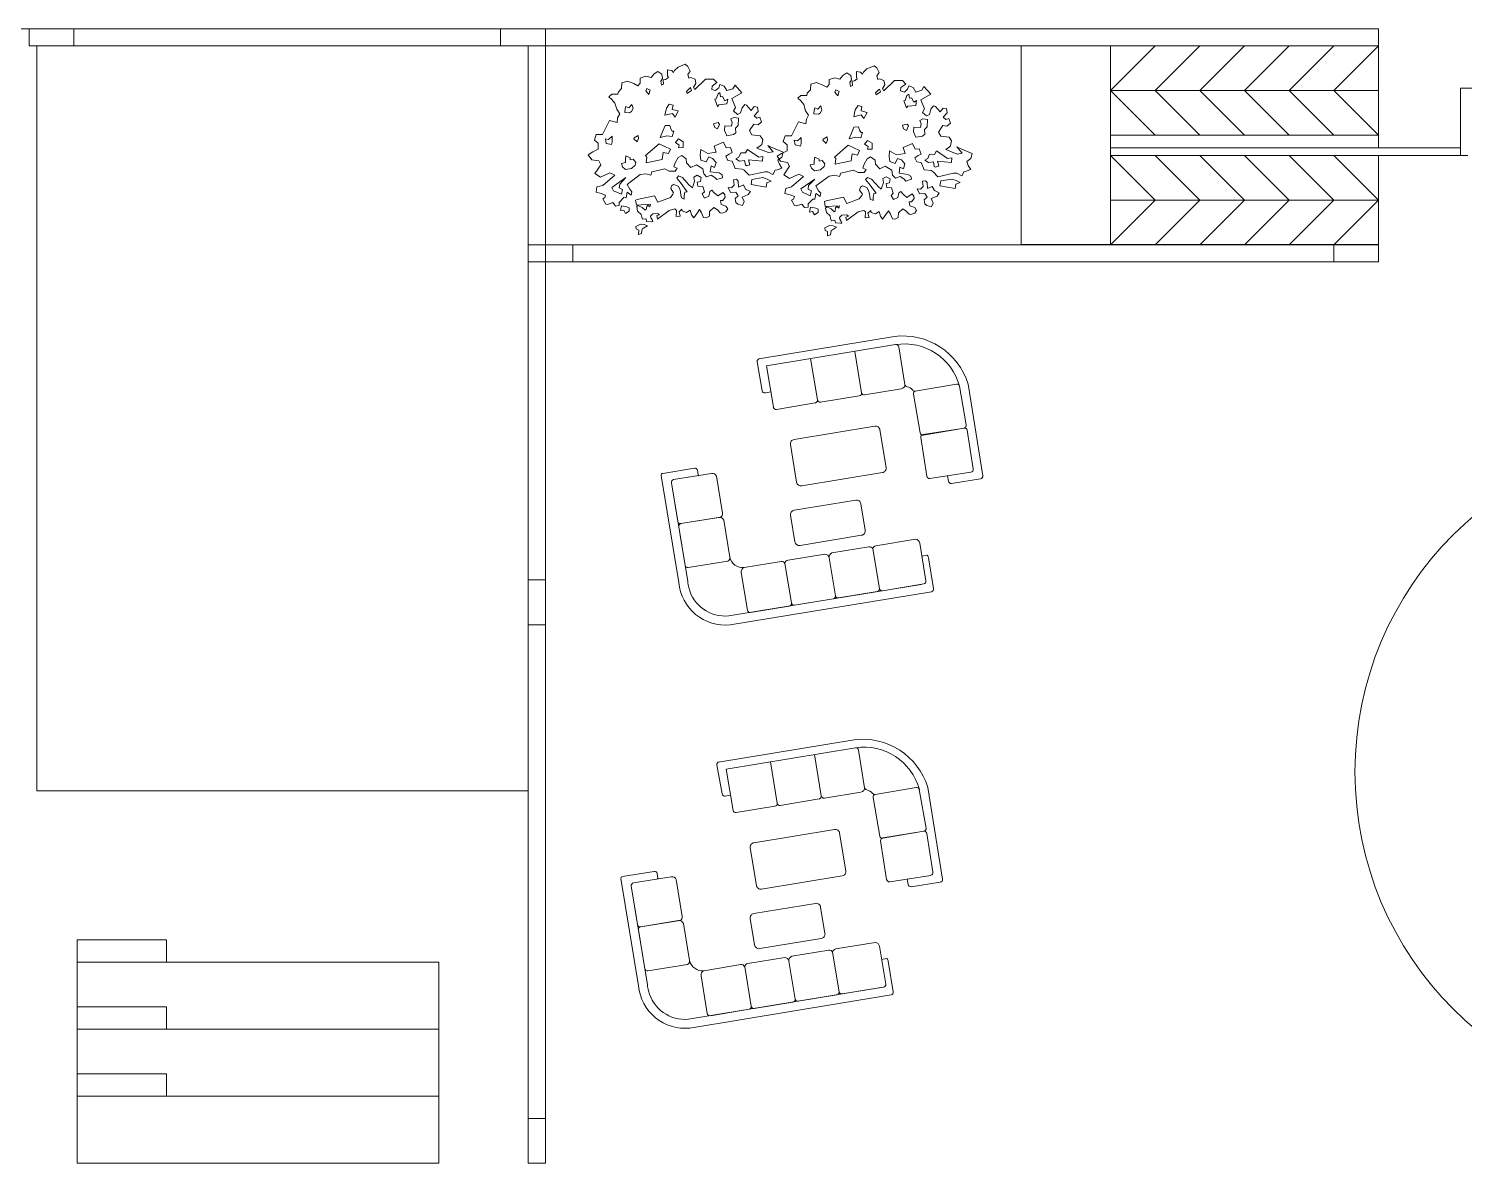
# Model space of a CAD drawing. Header units: inches. Extents: x 2 to 186, y 1 to 125.
# Drawn here: x 65.73 to 85.01, y 109.68 to 124.91 of the extents above; entities that cross this region are included whole.
import ezdxf

# ---------------------------------------------------------------- set-up
doc = ezdxf.new("R2010")
doc.units = ezdxf.units.IN
doc.header["$MEASUREMENT"] = 0
for name, color, linetype, lineweight in [('M_BRUSHES', 104, 'Continuous', 5), ('M_COL', 250, 'Continuous', 20), ('M_ELEV 2', 251, 'Continuous', 15), ('M_WALLS', 251, 'Continuous', 15)]:
    doc.layers.add(name, color=color, linetype=linetype, lineweight=lineweight)
doc.layers.add('M_FURNITURE', color=250, linetype='Continuous', lineweight=5, transparency=0.1)

msp = doc.modelspace()

# ---------------------------------------------------------------- linework, layer by layer
msp.add_line((83.858, 122.012), (79.058, 122.012))
at = {"layer": 'M_BRUSHES'}
for points in [[(73.752, 122.644), (73.722, 122.645), (73.659, 122.58), (73.66, 122.537), (73.612, 122.529), (73.574, 122.578), (73.504, 122.554), (73.48, 122.556), (73.438, 122.628), (73.465, 122.645), (73.478, 122.678), (73.42, 122.699), (73.349, 122.718), (73.361, 122.788), (73.438, 122.806), (73.601, 122.946), (73.534, 122.978), (73.408, 122.92), (73.334, 122.97), (73.412, 123.086), (73.385, 123.137), (73.291, 123.152), (73.244, 123.218), (73.304, 123.258), (73.378, 123.294), (73.377, 123.374), (73.327, 123.415), (73.352, 123.492), (73.436, 123.494), (73.529, 123.681), (73.631, 123.654), (73.639, 123.717), (73.667, 123.77), (73.626, 123.831), (73.601, 123.912), (73.562, 123.961), (73.52, 123.997), (73.562, 124.034), (73.641, 124.035), (73.649, 124.067), (73.69, 124.11), (73.697, 124.185), (73.772, 124.21), (73.856, 124.175), (73.91, 124.146), (73.941, 124.183), (73.942, 124.249), (74.018, 124.274), (74.088, 124.256), (74.128, 124.305), (74.178, 124.337), (74.232, 124.303), (74.242, 124.244), (74.218, 124.209), (74.227, 124.156), (74.255, 124.167), (74.251, 124.227), (74.282, 124.232), (74.32, 124.256), (74.31, 124.28), (74.31, 124.359), (74.365, 124.35), (74.388, 124.323), (74.403, 124.35), (74.45, 124.394), (74.547, 124.435), (74.583, 124.404), (74.612, 124.342), (74.581, 124.299), (74.596, 124.248), (74.62, 124.257), (74.678, 124.236), (74.688, 124.177), (74.658, 124.129), (74.676, 124.096), (74.818, 124.235), (74.928, 124.235), (74.972, 124.188), (74.907, 124.14), (74.902, 124.096), (74.953, 124.081), (74.996, 124.118), (75.013, 124.163), (75.071, 124.143), (75.106, 124.081), (75.187, 124.107), (75.216, 124.154), (75.306, 124.053), (75.174, 123.975), (75.223, 123.856), (75.194, 123.808), (75.25, 123.762), (75.291, 123.781), (75.309, 123.851), (75.345, 123.894), (75.371, 123.886), (75.432, 123.816), (75.472, 123.866), (75.516, 123.861), (75.525, 123.802), (75.474, 123.744), (75.509, 123.713), (75.549, 123.725), (75.572, 123.663), (75.524, 123.623), (75.467, 123.633), (75.409, 123.544), (75.442, 123.488), (75.554, 123.476), (75.587, 123.427), (75.574, 123.357), (75.552, 123.341), (75.509, 123.31), (75.663, 123.249), (75.728, 123.26), (75.656, 123.345), (75.702, 123.323), (75.863, 123.257), (75.844, 123.188), (75.79, 123.147), (75.811, 123.096), (75.844, 123.041), (75.781, 123.018), (75.756, 123.014), (75.724, 122.954), (75.656, 122.991), (75.614, 122.991), (75.403, 122.944), (75.337, 123.012), (75.337, 123.012), (75.311, 123.027), (75.218, 123.035), (75.177, 123.133), (75.12, 123.142), (75.093, 123.199), (75.137, 123.23), (75.177, 123.249), (75.153, 123.318), (75.098, 123.315), (75.062, 123.389), (74.935, 123.337), (74.961, 123.256), (74.848, 123.237), (74.754, 123.29), (74.748, 123.215), (74.758, 123.149), (74.83, 123.124), (74.862, 123.191), (74.914, 123.169), (74.96, 123.116), (74.94, 123.051), (74.893, 123.073), (74.883, 122.993), (75.001, 122.976), (75.042, 122.951), (75.048, 122.91), (74.973, 122.886), (74.944, 122.917), (74.896, 122.946), (74.833, 122.923), (74.795, 122.966), (74.784, 123.031), (74.696, 123.085), (74.623, 123.048), (74.564, 123.112), (74.56, 123.165), (74.499, 123.21), (74.454, 123.185), (74.411, 123.11), (74.395, 123.059), (74.44, 123.042), (74.411, 123), (74.332, 123), (74.271, 123.032), (74.099, 122.992), (74.083, 122.946), (74.018, 122.966), (73.941, 122.953), (73.765, 122.823), (73.801, 122.756), (73.83, 122.724), (73.82, 122.679), (73.785, 122.704), (73.765, 122.718), (73.752, 122.644)], [(76.289, 122.625), (76.259, 122.626), (76.196, 122.561), (76.196, 122.518), (76.149, 122.51), (76.111, 122.559), (76.041, 122.535), (76.016, 122.537), (75.974, 122.609), (76.002, 122.626), (76.015, 122.659), (75.957, 122.68), (75.886, 122.699), (75.898, 122.769), (75.975, 122.788), (76.137, 122.927), (76.071, 122.959), (75.945, 122.902), (75.87, 122.951), (75.949, 123.068), (75.922, 123.118), (75.828, 123.133), (75.781, 123.199), (75.841, 123.239), (75.915, 123.275), (75.914, 123.355), (75.864, 123.396), (75.889, 123.473), (75.973, 123.475), (76.066, 123.662), (76.168, 123.635), (76.176, 123.698), (76.204, 123.751), (76.163, 123.812), (76.138, 123.893), (76.099, 123.942), (76.057, 123.978), (76.099, 124.015), (76.178, 124.017), (76.185, 124.048), (76.227, 124.091), (76.234, 124.166), (76.309, 124.191), (76.393, 124.156), (76.447, 124.127), (76.478, 124.164), (76.479, 124.23), (76.555, 124.255), (76.624, 124.237), (76.665, 124.286), (76.715, 124.318), (76.769, 124.284), (76.779, 124.225), (76.755, 124.19), (76.764, 124.137), (76.792, 124.148), (76.788, 124.208), (76.819, 124.213), (76.857, 124.238), (76.847, 124.261), (76.847, 124.34), (76.902, 124.331), (76.925, 124.304), (76.94, 124.331), (76.987, 124.375), (77.084, 124.416), (77.12, 124.385), (77.149, 124.323), (77.118, 124.281), (77.133, 124.229), (77.157, 124.238), (77.215, 124.217), (77.225, 124.158), (77.195, 124.11), (77.213, 124.077), (77.355, 124.216), (77.465, 124.216), (77.509, 124.169), (77.444, 124.121), (77.439, 124.077), (77.49, 124.062), (77.533, 124.099), (77.549, 124.144), (77.608, 124.124), (77.643, 124.062), (77.724, 124.088), (77.753, 124.135), (77.843, 124.034), (77.71, 123.956), (77.76, 123.837), (77.731, 123.789), (77.787, 123.744), (77.828, 123.762), (77.846, 123.832), (77.882, 123.875), (77.908, 123.867), (77.968, 123.797), (78.009, 123.847), (78.053, 123.842), (78.062, 123.783), (78.01, 123.725), (78.046, 123.695), (78.086, 123.706), (78.109, 123.644), (78.06, 123.604), (78.004, 123.614), (77.946, 123.525), (77.979, 123.469), (78.091, 123.458), (78.124, 123.408), (78.111, 123.338), (78.089, 123.322), (78.046, 123.291), (78.2, 123.23), (78.265, 123.241), (78.193, 123.327), (78.239, 123.304), (78.4, 123.238), (78.381, 123.169), (78.327, 123.129), (78.347, 123.077), (78.38, 123.022), (78.318, 122.999), (78.293, 122.995), (78.261, 122.935), (78.193, 122.972), (78.151, 122.972), (77.94, 122.925), (77.874, 122.993), (77.874, 122.993), (77.848, 123.008), (77.755, 123.016), (77.714, 123.114), (77.657, 123.123), (77.63, 123.18), (77.674, 123.211), (77.713, 123.23), (77.69, 123.299), (77.635, 123.296), (77.599, 123.37), (77.472, 123.318), (77.498, 123.237), (77.385, 123.219), (77.291, 123.271), (77.284, 123.196), (77.295, 123.13), (77.367, 123.105), (77.399, 123.172), (77.451, 123.15), (77.497, 123.097), (77.477, 123.032), (77.43, 123.054), (77.42, 122.974), (77.538, 122.957), (77.578, 122.932), (77.585, 122.891), (77.51, 122.867), (77.481, 122.898), (77.433, 122.927), (77.37, 122.904), (77.332, 122.947), (77.321, 123.012), (77.233, 123.066), (77.16, 123.029), (77.101, 123.093), (77.097, 123.146), (77.036, 123.191), (76.991, 123.166), (76.948, 123.092), (76.932, 123.04), (76.977, 123.024), (76.948, 122.981), (76.869, 122.981), (76.808, 123.013), (76.636, 122.973), (76.62, 122.927), (76.555, 122.947), (76.478, 122.934), (76.302, 122.804), (76.338, 122.737), (76.367, 122.705), (76.357, 122.66), (76.322, 122.685), (76.302, 122.7), (76.289, 122.625)], [(74.078, 124.088), (74.033, 124.109), (74.017, 124.078), (74.06, 124.03)], [(74.599, 124.104), (74.617, 124.121), (74.631, 124.082), (74.574, 124.044), (74.563, 124.07)], [(74.987, 124.036), (75.012, 124.054), (75.021, 123.999), (75.048, 124.004), (75.079, 123.946), (75.117, 123.966), (75.107, 123.902), (74.997, 123.89), (74.98, 123.867), (74.943, 123.965), (74.963, 123.969)], [(76.615, 124.07), (76.57, 124.09), (76.554, 124.059), (76.597, 124.011)], [(77.136, 124.085), (77.154, 124.102), (77.168, 124.063), (77.111, 124.025), (77.1, 124.052)], [(77.524, 124.017), (77.549, 124.035), (77.558, 123.98), (77.585, 123.985), (77.616, 123.927), (77.654, 123.947), (77.644, 123.883), (77.534, 123.872), (77.517, 123.848), (77.48, 123.946), (77.5, 123.95)], [(73.846, 123.841), (73.831, 123.894), (73.789, 123.852), (73.751, 123.867), (73.742, 123.838), (73.737, 123.788), (73.8, 123.784), (73.825, 123.802)], [(74.293, 123.844), (74.332, 123.9), (74.383, 123.887), (74.372, 123.829), (74.452, 123.808), (74.41, 123.724), (74.374, 123.774), (74.273, 123.75)], [(76.383, 123.822), (76.368, 123.875), (76.326, 123.833), (76.288, 123.848), (76.279, 123.819), (76.273, 123.769), (76.337, 123.765), (76.362, 123.783)], [(76.83, 123.825), (76.869, 123.881), (76.92, 123.868), (76.909, 123.811), (76.989, 123.789), (76.947, 123.705), (76.911, 123.755), (76.81, 123.731)], [(74.25, 123.551), (74.275, 123.611), (74.338, 123.614), (74.352, 123.568), (74.371, 123.536), (74.392, 123.539), (74.369, 123.466), (74.298, 123.475), (74.21, 123.454)], [(74.942, 123.588), (74.928, 123.635), (74.988, 123.651), (75.006, 123.626), (74.981, 123.566)], [(75.075, 123.547), (75.078, 123.61), (75.17, 123.605), (75.176, 123.654), (75.161, 123.701), (75.2, 123.721), (75.264, 123.711), (75.259, 123.612), (75.223, 123.578), (75.226, 123.516), (75.196, 123.49), (75.107, 123.476)], [(76.787, 123.532), (76.812, 123.592), (76.874, 123.595), (76.889, 123.549), (76.908, 123.517), (76.929, 123.52), (76.906, 123.447), (76.835, 123.456), (76.747, 123.435)], [(77.479, 123.569), (77.465, 123.616), (77.525, 123.633), (77.543, 123.608), (77.518, 123.548)], [(77.612, 123.528), (77.615, 123.592), (77.707, 123.586), (77.713, 123.636), (77.698, 123.682), (77.737, 123.702), (77.801, 123.692), (77.796, 123.593), (77.76, 123.56), (77.763, 123.497), (77.733, 123.471), (77.644, 123.457)], [(73.485, 123.372), (73.475, 123.433), (73.518, 123.426), (73.566, 123.469), (73.565, 123.392), (73.557, 123.356)], [(73.863, 123.448), (73.858, 123.434), (73.9, 123.392), (73.921, 123.437), (73.914, 123.478)], [(74.519, 123.316), (74.521, 123.393), (74.458, 123.432), (74.418, 123.383), (74.465, 123.349), (74.457, 123.313)], [(76.022, 123.353), (76.011, 123.414), (76.054, 123.408), (76.103, 123.45), (76.102, 123.373), (76.094, 123.337)], [(76.4, 123.429), (76.395, 123.415), (76.437, 123.373), (76.458, 123.418), (76.451, 123.459)], [(77.056, 123.297), (77.058, 123.374), (76.995, 123.413), (76.954, 123.364), (77.002, 123.33), (76.994, 123.294)], [(73.807, 123.153), (73.848, 123.159), (73.883, 123.116), (73.875, 123.08), (73.826, 123.037), (73.744, 123.024), (73.704, 123.059), (73.689, 123.105), (73.743, 123.114), (73.744, 123.156), (73.749, 123.206), (73.809, 123.181)], [(74.323, 123.235), (74.348, 123.295), (74.197, 123.368), (74.014, 123.208), (74.031, 123.19), (74.023, 123.112), (74.238, 123.158), (74.251, 123.251)], [(75.267, 123.187), (75.292, 123.247), (75.355, 123.244), (75.382, 123.29), (75.533, 123.187), (75.588, 123.196), (75.584, 123.133), (75.398, 123.153), (75.416, 123.086), (75.369, 123.072), (75.354, 123.083), (75.343, 123.144), (75.275, 123.133), (75.228, 123.167)], [(76.344, 123.134), (76.385, 123.141), (76.42, 123.097), (76.412, 123.061), (76.363, 123.018), (76.281, 123.005), (76.241, 123.04), (76.226, 123.087), (76.28, 123.095), (76.28, 123.137), (76.286, 123.187), (76.346, 123.162)], [(76.86, 123.216), (76.885, 123.276), (76.734, 123.349), (76.551, 123.189), (76.568, 123.171), (76.56, 123.093), (76.775, 123.139), (76.788, 123.232)], [(77.803, 123.169), (77.828, 123.229), (77.892, 123.225), (77.919, 123.271), (78.07, 123.169), (78.125, 123.177), (78.121, 123.114), (77.935, 123.134), (77.953, 123.067), (77.906, 123.053), (77.89, 123.064), (77.88, 123.125), (77.812, 123.114), (77.765, 123.148)], [(73.584, 122.735), (73.562, 122.78), (73.749, 122.913), (73.667, 122.825), (73.661, 122.775), (73.706, 122.755), (73.689, 122.689)], [(74.179, 122.43), (74.113, 122.426), (74.082, 122.396), (74.086, 122.372), (74.101, 122.35), (74.112, 122.322), (74.095, 122.319), (74.026, 122.325), (74.02, 122.362), (73.972, 122.354), (73.962, 122.382), (73.956, 122.418), (73.905, 122.464), (73.896, 122.524), (73.912, 122.539), (73.97, 122.512), (74.008, 122.475), (74.024, 122.484), (74.029, 122.527), (74.045, 122.543), (74.073, 122.522), (74.08, 122.555), (73.891, 122.544), (73.88, 122.61), (73.903, 122.62), (74.135, 122.668), (74.179, 122.583), (74.347, 122.647), (74.382, 122.691), (74.391, 122.71), (74.352, 122.765), (74.364, 122.803), (74.391, 122.82), (74.45, 122.8), (74.477, 122.749), (74.488, 122.683), (74.495, 122.642), (74.534, 122.623), (74.533, 122.667), (74.542, 122.717), (74.573, 122.722), (74.477, 122.853), (74.432, 122.906), (74.458, 122.935), (74.51, 122.913), (74.57, 122.849), (74.601, 122.812), (74.643, 122.776), (74.671, 122.866), (74.662, 122.92), (74.707, 122.945), (74.76, 122.917), (74.752, 122.861), (74.709, 122.854), (74.718, 122.8), (74.781, 122.793), (74.805, 122.723), (74.773, 122.694), (74.806, 122.638), (74.863, 122.666), (74.877, 122.728), (74.905, 122.745), (74.935, 122.708), (74.985, 122.667), (75.056, 122.715), (75.08, 122.683), (75.085, 122.653), (75.05, 122.605), (75.019, 122.605), (75.028, 122.553), (75.093, 122.532), (75.117, 122.493), (75.093, 122.453), (75.041, 122.438), (75.016, 122.44), (74.978, 122.483), (74.931, 122.512), (74.872, 122.459), (74.871, 122.398), (74.826, 122.373), (74.794, 122.379), (74.766, 122.442), (74.74, 122.486), (74.705, 122.438), (74.66, 122.375), (74.63, 122.413), (74.613, 122.478), (74.563, 122.445), (74.505, 122.466), (74.501, 122.49), (74.464, 122.453), (74.48, 122.395), (74.425, 122.392), (74.43, 122.472), (74.409, 122.493), (74.332, 122.474), (74.174, 122.356), (74.166, 122.403), (74.2, 122.415)], [(75.257, 122.865), (75.235, 122.891), (75.194, 122.885), (75.206, 122.814), (75.168, 122.776), (75.124, 122.782), (75.154, 122.714), (75.226, 122.719), (75.259, 122.67), (75.217, 122.632), (75.225, 122.579), (75.253, 122.558), (75.317, 122.539), (75.34, 122.591), (75.311, 122.653), (75.391, 122.685), (75.421, 122.726), (75.355, 122.758), (75.327, 122.815), (75.264, 122.787)], [(75.59, 122.913), (75.443, 122.889), (75.43, 122.819), (75.635, 122.786), (75.644, 122.843), (75.702, 122.865), (75.649, 122.892)], [(76.121, 122.716), (76.099, 122.761), (76.286, 122.894), (76.204, 122.806), (76.198, 122.756), (76.243, 122.736), (76.226, 122.67)], [(76.716, 122.412), (76.65, 122.407), (76.619, 122.377), (76.623, 122.354), (76.638, 122.331), (76.649, 122.303), (76.632, 122.3), (76.563, 122.306), (76.557, 122.343), (76.509, 122.335), (76.498, 122.363), (76.493, 122.399), (76.442, 122.446), (76.432, 122.505), (76.449, 122.52), (76.507, 122.493), (76.545, 122.456), (76.561, 122.465), (76.566, 122.509), (76.582, 122.524), (76.61, 122.503), (76.617, 122.536), (76.428, 122.525), (76.417, 122.591), (76.44, 122.601), (76.672, 122.649), (76.716, 122.564), (76.884, 122.629), (76.919, 122.672), (76.928, 122.691), (76.889, 122.746), (76.901, 122.784), (76.928, 122.801), (76.987, 122.781), (77.014, 122.73), (77.025, 122.664), (77.031, 122.623), (77.071, 122.604), (77.07, 122.648), (77.079, 122.698), (77.11, 122.703), (77.014, 122.834), (76.969, 122.887), (76.995, 122.916), (77.047, 122.894), (77.106, 122.831), (77.138, 122.793), (77.18, 122.757), (77.208, 122.847), (77.199, 122.901), (77.244, 122.926), (77.297, 122.898), (77.289, 122.842), (77.246, 122.835), (77.255, 122.781), (77.318, 122.774), (77.341, 122.704), (77.31, 122.675), (77.343, 122.619), (77.4, 122.647), (77.414, 122.71), (77.442, 122.727), (77.472, 122.689), (77.522, 122.648), (77.593, 122.696), (77.617, 122.664), (77.622, 122.635), (77.587, 122.586), (77.556, 122.586), (77.565, 122.534), (77.63, 122.513), (77.654, 122.474), (77.63, 122.434), (77.578, 122.419), (77.553, 122.421), (77.515, 122.464), (77.468, 122.493), (77.409, 122.44), (77.407, 122.379), (77.363, 122.354), (77.331, 122.36), (77.302, 122.423), (77.276, 122.467), (77.242, 122.419), (77.197, 122.357), (77.167, 122.394), (77.15, 122.459), (77.1, 122.426), (77.042, 122.447), (77.038, 122.471), (77.001, 122.435), (77.017, 122.376), (76.962, 122.373), (76.967, 122.453), (76.946, 122.474), (76.869, 122.455), (76.711, 122.337), (76.703, 122.384), (76.737, 122.396)], [(77.794, 122.846), (77.772, 122.872), (77.731, 122.866), (77.742, 122.795), (77.705, 122.757), (77.661, 122.763), (77.691, 122.695), (77.763, 122.7), (77.796, 122.651), (77.754, 122.614), (77.762, 122.56), (77.79, 122.539), (77.854, 122.52), (77.877, 122.572), (77.848, 122.634), (77.928, 122.666), (77.958, 122.707), (77.892, 122.739), (77.864, 122.796), (77.801, 122.768)], [(78.127, 122.894), (77.98, 122.87), (77.967, 122.801), (78.172, 122.767), (78.181, 122.824), (78.239, 122.846), (78.186, 122.873)], [(73.762, 122.52), (73.692, 122.533), (73.679, 122.47), (73.72, 122.477), (73.745, 122.432), (73.795, 122.465), (73.794, 122.508)], [(76.299, 122.501), (76.229, 122.515), (76.216, 122.451), (76.257, 122.458), (76.282, 122.413), (76.332, 122.446), (76.331, 122.489)], [(73.996, 122.284), (73.947, 122.288), (73.884, 122.259), (73.89, 122.224), (73.922, 122.21), (73.921, 122.15), (73.961, 122.162), (73.969, 122.224), (73.986, 122.233), (74.042, 122.267)], [(76.533, 122.265), (76.484, 122.269), (76.421, 122.24), (76.427, 122.205), (76.459, 122.191), (76.458, 122.131), (76.498, 122.143), (76.506, 122.205), (76.523, 122.214), (76.579, 122.249)]]:
    msp.add_lwpolyline(points, close=True, dxfattribs=at)
at = {"layer": 'M_COL'}
for points in [[(65.738, 124.682), (65.738, 124.912), (66.338, 124.912), (66.338, 124.682)], [(72.068, 124.682), (72.068, 124.912), (72.668, 124.912), (72.668, 124.682)], [(72.438, 121.782), (72.438, 122.012), (73.038, 122.012), (73.038, 121.782)], [(83.258, 121.782), (83.258, 122.012), (83.858, 122.012), (83.858, 121.782)], [(72.668, 116.912), (72.438, 116.912), (72.438, 117.512), (72.668, 117.512)], [(72.668, 109.682), (72.438, 109.682), (72.438, 110.282), (72.668, 110.282)]]:
    msp.add_lwpolyline(points, close=True, dxfattribs=at)
at = {"layer": 'M_ELEV 2'}
for p, q in [((72.668, 124.912), (83.858, 124.912)), ((83.858, 124.912), (83.858, 123.312)), ((72.668, 124.682), (83.858, 124.682)), ((79.058, 124.682), (83.858, 124.682)), ((79.058, 122.012), (79.058, 124.682)), ((80.258, 122.012), (80.258, 124.682)), ((80.858, 124.682), (80.258, 124.082)), ((81.458, 124.682), (80.858, 124.082)), ((82.058, 124.682), (81.458, 124.082)), ((82.658, 124.682), (82.058, 124.082)), ((83.258, 124.682), (82.658, 124.082)), ((83.858, 124.682), (83.258, 124.082)), ((83.858, 124.082), (80.258, 124.082)), ((80.258, 124.082), (80.858, 123.482)), ((80.858, 124.082), (81.458, 123.482)), ((81.458, 124.082), (82.058, 123.482)), ((82.058, 124.082), (82.658, 123.482)), ((82.658, 124.082), (83.258, 123.482)), ((83.258, 124.082), (83.858, 123.482)), ((84.958, 124.112), (91.058, 124.112)), ((84.958, 124.112), (84.958, 123.212)), ((83.858, 123.482), (80.258, 123.482)), ((80.258, 123.312), (84.958, 123.312)), ((80.258, 123.212), (85.058, 123.212)), ((80.258, 123.212), (80.858, 122.612)), ((80.858, 123.212), (81.458, 122.612)), ((81.458, 123.212), (82.058, 122.612)), ((82.058, 123.212), (82.658, 122.612)), ((82.658, 123.212), (83.258, 122.612)), ((83.258, 123.212), (83.858, 122.612)), ((83.858, 123.212), (83.858, 121.782)), ((83.858, 122.612), (80.258, 122.612)), ((80.858, 122.612), (80.258, 122.012)), ((81.458, 122.612), (80.858, 122.012)), ((82.058, 122.612), (81.458, 122.012)), ((82.658, 122.612), (82.058, 122.012)), ((83.258, 122.612), (82.658, 122.012)), ((83.858, 122.612), (83.258, 122.012)), ((67.58, 112.682), (66.38, 112.682)), ((66.38, 112.682), (66.38, 112.382)), ((67.58, 112.682), (67.58, 112.382)), ((71.238, 112.382), (66.38, 112.382)), ((66.38, 112.382), (66.38, 109.682)), ((71.238, 112.382), (71.238, 109.682)), ((67.58, 111.782), (66.38, 111.782)), ((67.58, 111.782), (67.58, 111.482)), ((71.238, 111.482), (66.38, 111.482)), ((67.58, 110.882), (66.38, 110.882)), ((67.58, 110.882), (67.58, 110.582)), ((71.238, 110.582), (66.38, 110.582)), ((71.238, 109.682), (66.38, 109.682))]:
    msp.add_line(p, q, dxfattribs=at)
at = {"layer": 'M_FURNITURE'}
for p, q in [((77.355, 120.781), (75.534, 120.481)), ((77.372, 120.672), (75.638, 120.386)), ((76.914, 120.026), (76.823, 120.581)), ((77.496, 120.137), (77.413, 120.642)), ((75.513, 120.442), (75.581, 120.053)), ((75.73, 119.831), (75.638, 120.386)), ((76.231, 120.484), (76.322, 119.929)), ((77.636, 120.046), (78.189, 120.141)), ((78.231, 120.112), (78.321, 119.593)), ((78.346, 120.14), (78.542, 118.909)), ((75.623, 120.024), (75.696, 120.036)), ((76.363, 119.899), (76.884, 119.985)), ((76.955, 119.997), (77.446, 120.077)), ((77.7, 119.487), (77.611, 120.005)), ((75.771, 119.802), (76.292, 119.888)), ((77.737, 119.46), (78.292, 119.552)), ((77.737, 119.46), (78.292, 119.552)), ((78.292, 119.552), (77.741, 119.465)), ((78.292, 119.552), (77.742, 119.457)), ((77.711, 119.424), (77.792, 118.904)), ((78.414, 119.002), (78.333, 119.522)), ((77.833, 118.874), (78.384, 118.961)), ((78.081, 118.838), (78.069, 118.911)), ((78.512, 118.868), (78.122, 118.808)), ((76.815, 115.367), (74.994, 115.068)), ((76.831, 115.258), (75.098, 114.973)), ((76.373, 114.613), (76.282, 115.168)), ((76.956, 114.723), (76.873, 115.229)), ((74.973, 115.029), (75.041, 114.64)), ((75.189, 114.418), (75.098, 114.973)), ((75.69, 115.07), (75.781, 114.516)), ((77.096, 114.633), (77.649, 114.728)), ((77.805, 114.727), (78.001, 113.496)), ((75.082, 114.61), (75.156, 114.623)), ((75.823, 114.486), (76.344, 114.572)), ((76.415, 114.583), (76.905, 114.664)), ((77.16, 114.073), (77.07, 114.592)), ((77.69, 114.699), (77.78, 114.18)), ((75.231, 114.389), (75.752, 114.474)), ((77.196, 114.047), (77.751, 114.138)), ((77.196, 114.047), (77.751, 114.138)), ((77.751, 114.138), (77.2, 114.052)), ((77.751, 114.138), (77.201, 114.044)), ((77.17, 114.011), (77.251, 113.491)), ((77.873, 113.588), (77.792, 114.109)), ((77.292, 113.461), (77.843, 113.547)), ((77.54, 113.424), (77.529, 113.498)), ((77.972, 113.455), (77.581, 113.394))]:
    msp.add_line(p, q, dxfattribs=at)
for points in [[(76.043, 118.825), (75.96, 119.329, -0.414214), (76.009, 119.398), (77.092, 119.576, -0.414214), (77.161, 119.527), (77.244, 119.022, -0.414214), (77.194, 118.954), (76.112, 118.776, -0.414214)], [(74.447, 118.298), (74.362, 118.817, -0.414214), (74.391, 118.859), (74.899, 118.942, -0.350781), (74.966, 118.905), (75.047, 118.409, -0.333333), (75.02, 118.356), (74.488, 118.268, -0.414214)], [(75.961, 118.38), (76.019, 118.025, 0.414214), (76.088, 117.976), (76.914, 118.112, 0.414214), (76.963, 118.181), (76.905, 118.535, 0.414214), (76.836, 118.584), (76.01, 118.448, 0.414214)], [(74.544, 117.708), (74.459, 118.227, -0.414214), (74.488, 118.268), (74.996, 118.352, -0.350781), (75.063, 118.314), (75.144, 117.819, -0.333333), (75.117, 117.765), (74.586, 117.678, -0.414214)], [(77.195, 117.368), (77.75, 117.459, 0.414214), (77.779, 117.5), (77.696, 118.008, 0.350781), (77.639, 118.059), (77.108, 117.972, 0.333333), (77.066, 117.929), (77.154, 117.397, 0.414214)], [(76.014, 117.174), (76.534, 117.259, 0.414214), (76.563, 117.3), (76.48, 117.808, 0.350781), (76.423, 117.859), (75.927, 117.778, 0.333333), (75.886, 117.734), (75.973, 117.203, 0.414214)], [(77.124, 117.356), (76.605, 117.271, -0.414214), (76.563, 117.3), (76.48, 117.808, -0.350781), (76.517, 117.875), (77.013, 117.956, -0.333333), (77.066, 117.929), (77.154, 117.397, -0.414214)], [(75.944, 117.162), (75.424, 117.076, -0.414214), (75.383, 117.106), (75.299, 117.614, -0.350781), (75.337, 117.68), (75.833, 117.762, -0.333333), (75.886, 117.734), (75.973, 117.203, -0.414214)], [(75.503, 113.412), (75.42, 113.916, -0.414214), (75.469, 113.985), (76.551, 114.163, -0.414214), (76.62, 114.113), (76.703, 113.609, -0.414214), (76.654, 113.54), (75.571, 113.362, -0.414214)], [(73.907, 112.885), (73.821, 113.404, -0.414214), (73.851, 113.445), (74.358, 113.529, -0.350781), (74.425, 113.491), (74.507, 112.995, -0.333333), (74.479, 112.942), (73.948, 112.855, -0.414214)], [(75.42, 112.966), (75.478, 112.612, 0.414214), (75.547, 112.563), (76.373, 112.699, 0.414214), (76.423, 112.768), (76.365, 113.122, 0.414214), (76.296, 113.171), (75.469, 113.035, 0.414214)], [(74.004, 112.294), (73.918, 112.814, -0.414214), (73.948, 112.855), (74.455, 112.939, -0.350781), (74.522, 112.901), (74.604, 112.405, -0.333333), (74.576, 112.352), (74.045, 112.265, -0.414214)], [(76.654, 111.955), (77.209, 112.046, 0.414214), (77.239, 112.087), (77.155, 112.595, 0.350781), (77.098, 112.646), (76.567, 112.559, 0.333333), (76.526, 112.515), (76.613, 111.984, 0.414214)], [(75.474, 111.76), (75.993, 111.846, 0.414214), (76.023, 111.887), (75.939, 112.395, 0.350781), (75.882, 112.446), (75.387, 112.364, 0.333333), (75.345, 112.321), (75.433, 111.79, 0.414214)], [(76.584, 111.943), (76.064, 111.857, -0.414214), (76.023, 111.887), (75.939, 112.395, -0.350781), (75.977, 112.461), (76.473, 112.543, -0.333333), (76.526, 112.515), (76.613, 111.984, -0.414214)], [(75.403, 111.749), (74.884, 111.663, -0.414214), (74.842, 111.693), (74.759, 112.2, -0.350781), (74.796, 112.267), (75.292, 112.349, -0.333333), (75.345, 112.321), (75.433, 111.79, -0.414214)]]:
    msp.add_lwpolyline(points, format="xyb", close=True, dxfattribs=at)
for points in [[(74.72, 118.922), (74.71, 118.984, 0.414214), (74.669, 119.013), (74.244, 118.943, 0.414214), (74.224, 118.916), (74.461, 117.476, 0.417206), (75.148, 116.91), (77.852, 117.355, 0.414214), (77.881, 117.396), (77.813, 117.809, 0.162278), (77.796, 117.843), (77.725, 117.831)], [(74.362, 118.817), (74.58, 117.491, 0.039865), (74.593, 117.411)], [(74.593, 117.411, 0.371492), (75.133, 117.029), (77.714, 117.453)], [(74.18, 113.509), (74.17, 113.57, 0.414214), (74.128, 113.6), (73.703, 113.53, 0.414214), (73.684, 113.503), (73.921, 112.062, 0.417206), (74.608, 111.497), (77.311, 111.941, 0.414214), (77.341, 111.983), (77.273, 112.396, 0.162278), (77.255, 112.429), (77.184, 112.418)], [(73.821, 113.404), (74.039, 112.077, 0.039865), (74.053, 111.998)], [(74.053, 111.998, 0.371492), (74.592, 111.615), (77.174, 112.04)]]:
    msp.add_lwpolyline(points, format="xyb", dxfattribs=at)
for points in [[(74.367, 118.842), (74.367, 118.842)], [(73.826, 113.429), (73.826, 113.429)]]:
    msp.add_lwpolyline(points, dxfattribs=at)
for centre, radius, start, end in [((77.468, 119.869), 0.919, 17.2106, 97.0693), ((77.489, 119.913), 0.768, 15.0325, 98.8027), ((77.378, 120.636), 0.0359, 9.3457, 99.3457), ((75.549, 120.448), 0.0359, 99.8349, 189.8349), ((77.436, 120.136), 0.0598, 279.3457, 9.3457), ((77.532, 120.142), 0.0359, 189.3457, 259.5924), ((77.503, 119.986), 0.123, 36.8293, 79.5924), ((78.196, 120.106), 0.0359, 9.8349, 99.8349), ((75.616, 120.059), 0.0359, 189.8349, 279.8349), ((76.286, 119.923), 0.0359, 279.3457, 9.3457), ((76.357, 119.935), 0.0359, 189.3457, 279.3457), ((76.878, 120.02), 0.0359, 279.3457, 9.3457), ((76.949, 120.032), 0.0359, 189.3457, 279.3457), ((77.63, 120.081), 0.0359, 216.8293, 279.7489), ((77.646, 120.011), 0.0359, 99.8349, 189.8349), ((75.765, 119.837), 0.0359, 189.3457, 279.3457), ((78.286, 119.587), 0.0359, 279.8349, 9.8349), ((78.297, 119.516), 0.0359, 8.8566, 98.8566), ((77.736, 119.493), 0.0359, 189.8349, 279.8349), ((77.746, 119.43), 0.0359, 98.8566, 188.8566), ((78.378, 118.996), 0.0359, 278.8566, 8.8566), ((74.687, 118.929), 0.0339, 329.6953, 347.5022), ((77.827, 118.91), 0.0359, 188.8566, 278.8566), ((78.116, 118.843), 0.0359, 188.8566, 278.8566), ((78.507, 118.904), 0.0359, 278.8566, 8.8566), ((75.317, 117.855), 0.176, 192.0983, 276.5931), ((76.928, 114.455), 0.919, 17.2106, 97.0693), ((76.949, 114.5), 0.768, 15.0325, 98.8027), ((76.837, 115.223), 0.0359, 9.3457, 99.3457), ((75.008, 115.035), 0.0359, 99.8349, 189.8349), ((76.895, 114.723), 0.0598, 279.3457, 9.3457), ((76.991, 114.729), 0.0359, 189.3457, 259.5924), ((77.655, 114.693), 0.0359, 9.8349, 99.8349), ((75.076, 114.646), 0.0359, 189.8349, 279.8349), ((75.746, 114.51), 0.0359, 279.3457, 9.3457), ((75.817, 114.521), 0.0359, 189.3457, 279.3457), ((76.338, 114.607), 0.0359, 279.3457, 9.3457), ((76.409, 114.619), 0.0359, 189.3457, 279.3457), ((76.963, 114.573), 0.123, 36.8293, 79.5924), ((77.09, 114.668), 0.0359, 216.8293, 279.7489), ((77.105, 114.598), 0.0359, 99.8349, 189.8349), ((75.225, 114.424), 0.0359, 189.3457, 279.3457), ((77.745, 114.174), 0.0359, 279.8349, 9.8349), ((77.757, 114.103), 0.0359, 8.8566, 98.8566), ((77.195, 114.079), 0.0359, 189.8349, 279.8349), ((77.206, 114.016), 0.0359, 98.8566, 188.8566), ((77.838, 113.583), 0.0359, 278.8566, 8.8566), ((74.147, 113.516), 0.0339, 329.6953, 347.5022), ((77.287, 113.496), 0.0359, 188.8566, 278.8566), ((77.576, 113.43), 0.0359, 188.8566, 278.8566), ((77.966, 113.49), 0.0359, 278.8566, 8.8566), ((74.776, 112.442), 0.176, 192.0983, 276.5931)]:
    msp.add_arc(centre, radius, start, end, dxfattribs=at)
at = {"layer": 'M_WALLS'}
for p, q in [((49.738, 124.912), (72.668, 124.912)), ((72.668, 124.912), (72.668, 109.682)), ((65.838, 124.682), (72.438, 124.682)), ((65.838, 114.682), (65.838, 124.682)), ((72.438, 124.682), (72.438, 109.682)), ((72.668, 122.012), (83.858, 122.012)), ((83.858, 121.782), (72.668, 121.782)), ((72.438, 114.682), (65.838, 114.682)), ((72.438, 109.682), (72.668, 109.682))]:
    msp.add_line(p, q, dxfattribs=at)
msp.add_circle((88.04, 114.936), 4.5, dxfattribs=at)

doc.saveas('drawing.dxf')
